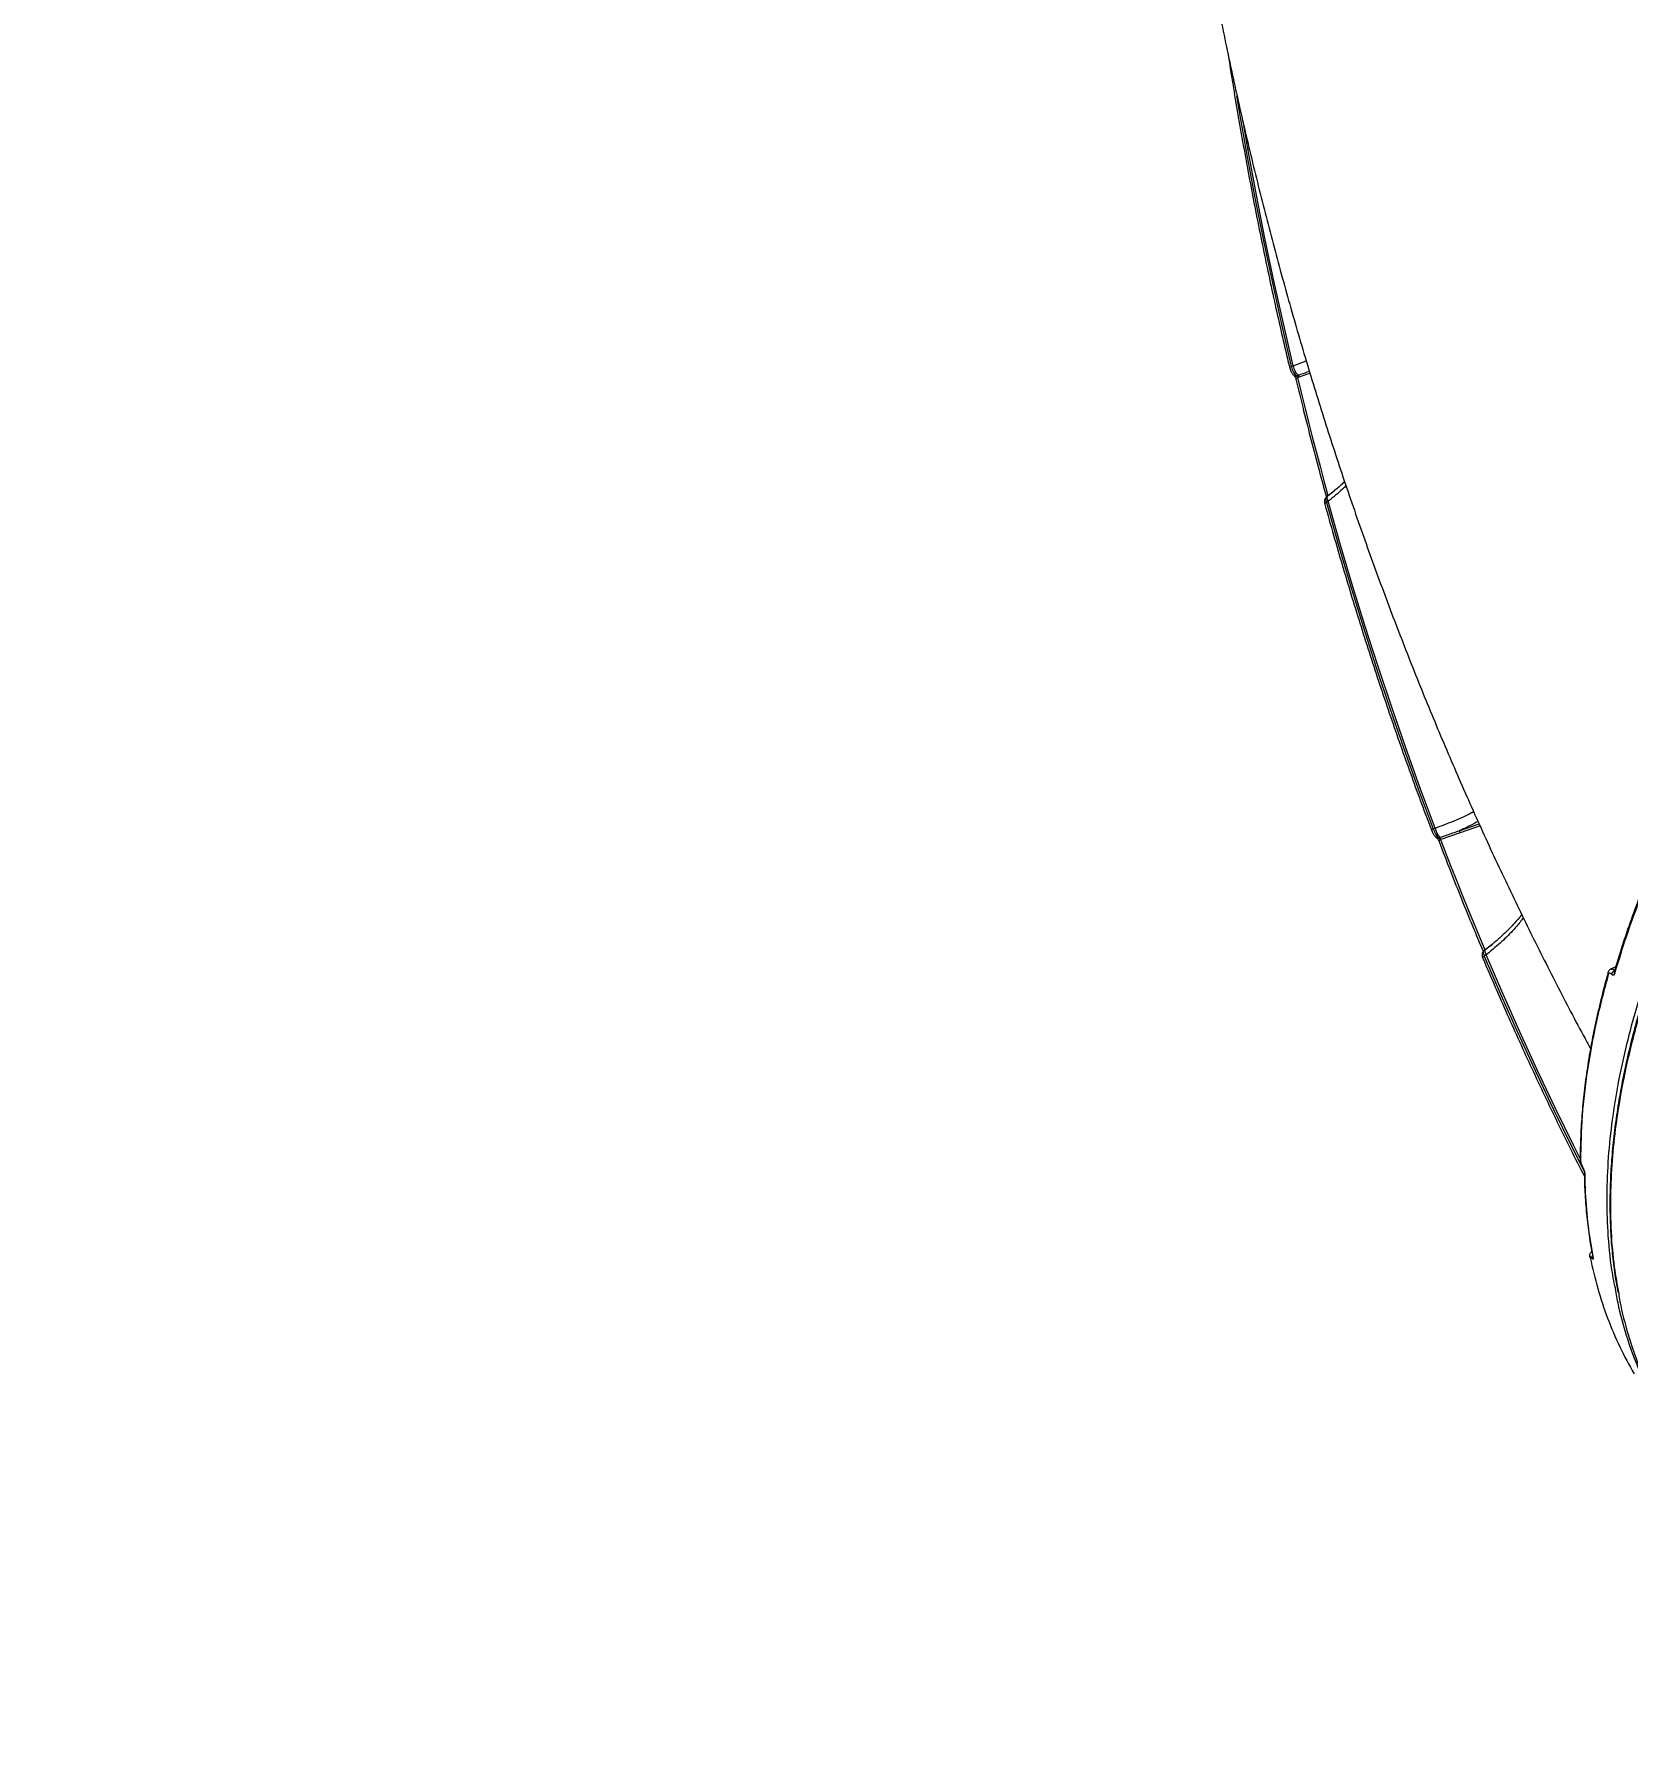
# Model space of a CAD drawing. Header units: millimetres. Extents: x -8607 to 7621, y -5747 to 4382.
# Drawn here: x 3733.8 to 4200.6, y -822.9 to -324 of the extents above; entities that cross this region are included whole.
import ezdxf

# ---------------------------------------------------------------- set-up
doc = ezdxf.new("R2010")
doc.units = ezdxf.units.MM
doc.layers.add('DIKOM_ОБЪЕКТ', color=7, linetype='Continuous')
doc.layers.add('DIKOM_РАЗМЕР_ОБЪЕКТА', color=7, linetype='Continuous')
doc.styles.add('style1', font='arial.ttf', dxfattribs={"width": 0.8})
doc.dimstyles.new('1-50', dxfattribs={"dimtxt": 300, "dimasz": 200, "dimexe": 100, "dimexo": 0, "dimgap": 100, "dimtad": 1, "dimtxsty": 'style1', "dimcen": 200, "dimclrd": 7, "dimclre": 7, "dimclrt": 7, "dimadec": 1, "dimazin": 2, "dimtfac": 1, "dimtmove": 0, "dimatfit": 2, "dimfxl": 0, "dimlwd": 25, "dimlwe": 18, "dimarcsym": 0})

# ---------------------------------------------------------------- blocks, each defined once
blk = doc.blocks.new('*D11')
at = {"layer": 'Defpoints', "color": 0, "transparency": 16777216}
for p in [(7619.37, -165.15), (-6826.53, -739.39), (7619.37, -5647.14)]:
    blk.add_point(p, dxfattribs=at)
at = {"layer": 'DIKOM_РАЗМЕР_ОБЪЕКТА', "color": 7, "lineweight": 18, "transparency": 16777216}
for p, q in [((7619.37, -165.15), (7619.37, -5747.14)), ((-6826.53, -739.39), (-6826.53, -5747.14))]:
    blk.add_line(p, q, dxfattribs=at)
at = {"layer": 'DIKOM_РАЗМЕР_ОБЪЕКТА', "color": 7, "lineweight": 25, "transparency": 16777216}
blk.add_line((-6626.53, -5647.14), (7419.37, -5647.14), dxfattribs=at)
at = {"layer": 'DIKOM_РАЗМЕР_ОБЪЕКТА', "color": 7, "transparency": 16777216}
for points in [[(-6626.53, -5613.8), (-6626.53, -5680.47), (-6826.53, -5647.14)], [(7419.37, -5613.8), (7419.37, -5680.47), (7619.37, -5647.14)]]:
    blk.add_solid(points, dxfattribs=at)
at = {"layer": 'DIKOM_РАЗМЕР_ОБЪЕКТА', "color": 7, "transparency": 16777216, "insert": (396.42, -5393.96), "char_height": 300, "attachment_point": 5, "style": 'style1'}
blk.add_mtext('14400', dxfattribs=at)
blk = doc.blocks.new('*D13')
at = {"layer": 'Defpoints', "color": 0, "transparency": 16777216}
for p in [(-5326.53, -191.39), (6073.47, -191.39), (6073.47, -4959.53)]:
    blk.add_point(p, dxfattribs=at)
at = {"layer": 'DIKOM_РАЗМЕР_ОБЪЕКТА', "color": 7, "lineweight": 18, "transparency": 16777216}
for p, q in [((-5326.53, -191.39), (-5326.53, -5059.53)), ((6073.47, -191.39), (6073.47, -5059.53))]:
    blk.add_line(p, q, dxfattribs=at)
at = {"layer": 'DIKOM_РАЗМЕР_ОБЪЕКТА', "color": 7, "lineweight": 25, "transparency": 16777216}
blk.add_line((-5126.53, -4959.53), (5873.47, -4959.53), dxfattribs=at)
at = {"layer": 'DIKOM_РАЗМЕР_ОБЪЕКТА', "color": 7, "transparency": 16777216}
for points in [[(-5126.53, -4926.2), (-5126.53, -4992.86), (-5326.53, -4959.53)], [(5873.47, -4926.2), (5873.47, -4992.86), (6073.47, -4959.53)]]:
    blk.add_solid(points, dxfattribs=at)
at = {"layer": 'DIKOM_РАЗМЕР_ОБЪЕКТА', "color": 7, "transparency": 16777216, "insert": (373.47, -4706.36), "char_height": 300, "attachment_point": 5, "style": 'style1'}
blk.add_mtext('11400', dxfattribs=at)

msp = doc.modelspace()

# ---------------------------------------------------------------- linework, layer by layer
at = {"layer": 'DIKOM_ОБЪЕКТ', "color": 7, "linetype": 'Continuous', "lineweight": 15}
for p, q in [((4101.534, -421.769), (4101.536, -421.778)), ((4102.003, -421.3), (4102.567, -421.103)), ((4102.567, -421.103), (4106.368, -419.639)), ((4103.472, -424.051), (4103.974, -423.876)), ((4107.493, -423.323), (4104.256, -424.43)), ((4104.256, -424.43), (4103.821, -424.582)), ((4112.838, -459.055), (4114.663, -457.643)), ((4112.541, -459.374), (4112.216, -459.622)), ((4112.8, -460.77), (4112.288, -461.162)), ((4112.735, -459.134), (4112.838, -459.055)), ((4143.115, -557.24), (4143.119, -557.248)), ((4143.547, -556.648), (4144.121, -556.448)), ((4151.478, -557.836), (4145.81, -559.774)), ((4151.153, -557.256), (4157.002, -555.213)), ((4157.277, -555.811), (4151.478, -557.836)), ((4145.181, -559.341), (4145.529, -559.22)), ((4145.81, -559.774), (4145.694, -559.815)), ((4158.766, -592.173), (4158.322, -592.513)), ((4159.026, -593.57), (4158.524, -593.954)), ((4158.676, -592.15), (4159.064, -591.854)), ((4158.676, -592.15), (4158.69, -592.232)), ((4159.064, -591.854), (4160.646, -590.63)), ((4196.952, -597.219), (4195.623, -597.69)), ((4196.52, -598.66), (4196.52, -598.662)), ((4190.079, -680.892), (4190.315, -682.086))]:
    msp.add_line(p, q, dxfattribs=at)
at = {"layer": 'DIKOM_ОБЪЕКТ', "color": 7, "linetype": 'Continuous', "lineweight": 15, "flags": 128}
for points in [[(4085.994, -342.124), (4086.682, -346.21), (4088.905, -358.856), (4091.26, -371.451), (4093.748, -383.995), (4096.368, -396.486), (4099.12, -408.921), (4102.003, -421.3)], [(4102.567, -421.103), (4099.678, -408.699), (4096.92, -396.238), (4094.295, -383.722), (4091.803, -371.152), (4089.443, -358.53), (4088.06, -350.753)], [(4102.003, -421.3), (4101.853, -421.375), (4101.727, -421.456), (4101.629, -421.54), (4101.564, -421.624), (4101.533, -421.704), (4101.534, -421.769)], [(4103.821, -424.582), (4103.67, -424.658), (4103.544, -424.739), (4103.446, -424.824), (4103.381, -424.908), (4103.35, -424.989), (4103.352, -425.053)], [(4103.821, -424.582), (4104.878, -428.927), (4105.952, -433.265), (4107.042, -437.595), (4108.148, -441.918), (4109.271, -446.234), (4110.409, -450.541), (4111.564, -454.841), (4112.735, -459.134)], [(4112.288, -461.162), (4112.14, -461.243), (4112.015, -461.33), (4111.919, -461.419), (4111.855, -461.508), (4111.824, -461.593), (4111.828, -461.666)], [(4112.288, -461.162), (4115.742, -473.338), (4119.327, -485.449), (4123.041, -497.493), (4126.885, -509.467), (4130.859, -521.372), (4134.96, -533.205), (4139.19, -544.964), (4143.547, -556.648)], [(4112.523, -459.389), (4112.461, -459.485), (4112.432, -459.652), (4112.452, -459.871), (4112.522, -460.137), (4112.639, -460.439), (4112.8, -460.77)], [(4112.541, -459.374), (4112.539, -459.375), (4112.523, -459.389)], [(4144.121, -556.448), (4139.755, -544.741), (4135.516, -532.958), (4131.405, -521.102), (4127.424, -509.174), (4123.573, -497.175), (4119.851, -485.107), (4116.26, -472.972), (4112.8, -460.77)], [(4143.547, -556.648), (4143.403, -556.745), (4143.284, -556.846), (4143.192, -556.949), (4143.131, -557.049), (4143.104, -557.144), (4143.112, -557.229), (4143.115, -557.24)], [(4145.694, -559.815), (4145.55, -559.912), (4145.43, -560.014), (4145.339, -560.118), (4145.278, -560.219), (4145.252, -560.314), (4145.26, -560.399), (4145.264, -560.408)], [(4145.694, -559.815), (4147.263, -563.891), (4148.847, -567.957), (4150.446, -572.013), (4152.061, -576.06), (4153.692, -580.097), (4155.338, -584.125), (4156.999, -588.142), (4158.676, -592.15)], [(4158.748, -592.189), (4158.687, -592.284), (4158.657, -592.451), (4158.678, -592.671), (4158.748, -592.936), (4158.865, -593.238), (4159.026, -593.57)], [(4158.766, -592.173), (4158.765, -592.175), (4158.748, -592.189)], [(4186.594, -653.247), (4184.642, -649.336), (4179.275, -638.354), (4174.028, -627.284), (4168.904, -616.129), (4163.903, -604.891), (4159.026, -593.57)], [(4158.524, -593.954), (4158.382, -594.056), (4158.265, -594.163), (4158.175, -594.271), (4158.116, -594.376), (4158.091, -594.474), (4158.1, -594.562), (4158.106, -594.58)], [(4158.524, -593.954), (4163.391, -605.251), (4168.382, -616.467), (4173.495, -627.599), (4178.73, -638.646), (4184.086, -649.607), (4187.653, -656.727)], [(4194.734, -598.766), (4194.742, -598.74), (4194.747, -598.727)], [(4189.509, -682.234), (4189.435, -682.091), (4189.398, -681.963)], [(4190.391, -682.373), (4190.314, -682.225), (4190.279, -682.098)]]:
    msp.add_lwpolyline(points, dxfattribs=at)
at = {"layer": 'DIKOM_ОБЪЕКТ', "color": 7, "linetype": 'Continuous', "lineweight": 15}
for centre, radius, start, end in [((4107.124, -420.534), 4.592, 187.12715, 226.69786), ((4103.213, -423.392), 0.708, 233.52667, 291.53986), ((4103.344, -424.544), 0.918, 7.12715, 46.69786), ((4112.923, -459.796), 0.688, 105.8519, 161.91828), ((4148.678, -555.878), 4.592, 187.12715, 226.69786), ((4150.653, -557.916), 0.828, 5.52956, 52.86008), ((4144.918, -558.702), 0.691, 234.63379, 292.34787), ((4144.899, -559.888), 0.918, 7.12715, 46.69786), ((4159.227, -593.099), 1.097, 120.11235, 149.27644), ((4197.107, -599.603), 1.419, 105.23349, 165.82688), ((4195.359, -598.923), 0.644, 165.94, 216.20931), ((4197.138, -598.825), 0.639, 164.28619, 216.49081), ((4187.263, -653.324), 0.701, 176.38215, 214.39018), ((4187.449, -655.653), 0.163, 167.76126, 210.40134), ((4188.503, -657.181), 0.704, 179.41264, 214.4586), ((4190.842, -682.178), 0.901, 135.70746, 188.09425)]:
    msp.add_arc(centre, radius, start, end, dxfattribs=at)
for points, knots in [([(4068.308, -240.947), (4068.827, -244.921), (4070.159, -255.104), (4072.636, -271.419), (4075.7, -289.89), (4079.067, -308.271), (4082.723, -326.559), (4086.669, -344.748), (4090.904, -362.832), (4095.427, -380.807), (4100.235, -398.667), (4105.329, -416.407), (4110.705, -434.023), (4116.363, -451.508), (4122.3, -468.858), (4128.515, -486.067), (4135.006, -503.132), (4141.771, -520.046), (4148.807, -536.806), (4156.112, -553.406), (4163.685, -569.841), (4171.517, -586.111), (4179.635, -602.193), (4185.683, -613.839), (4189.106, -620.072), (4189.647, -621.058)], [0, 0, 0, 0, 0.0295706, 0.075776, 0.1219502, 0.1680917, 0.2141989, 0.2602703, 0.3063046, 0.3523002, 0.3982558, 0.44417, 0.4900414, 0.5358687, 0.5816507, 0.6273862, 0.6730741, 0.7187133, 0.764303, 0.8098421, 0.85533, 0.9007659, 0.9461492, 0.9914794, 1, 1, 1, 1]), ([(4197.059, -691.991), (4196.647, -689.943), (4195.516, -684.319), (4194.665, -674.927), (4194.35, -663.929), (4194.81, -653.019), (4196.051, -641.115), (4198.244, -628.168), (4201.51, -614.381), (4205.615, -600.653), (4210.322, -587.429), (4215.655, -574.39), (4221.46, -561.716), (4228.235, -548.311), (4236.081, -534.179), (4244.953, -519.59), (4254.343, -505.334), (4263.88, -491.839), (4273.735, -478.748), (4283.721, -466.218), (4295.019, -452.779), (4307.751, -438.475), (4321.795, -423.635), (4336.083, -409.373), (4350.117, -396.089), (4364.201, -383.408), (4378.114, -371.458), (4393.263, -359.032), (4409.698, -346.213), (4427.154, -333.331), (4444.492, -321.208), (4461.159, -310.153), (4477.558, -299.821), (4493.468, -290.3), (4509.545, -281.13), (4520.3, -275.403), (4525.782, -272.483)], [0, 0, 0, 0, 0.017623, 0.0483939, 0.0765715, 0.1047491, 0.1320419, 0.1653743, 0.1987068, 0.2294777, 0.2602486, 0.2884262, 0.3166037, 0.3438965, 0.3760213, 0.4081462, 0.4377811, 0.4674161, 0.4945323, 0.5216485, 0.5479019, 0.5812345, 0.614567, 0.645338, 0.6761089, 0.7042866, 0.7324642, 0.759757, 0.7930896, 0.8264221, 0.8571931, 0.887964, 0.9161417, 0.9443193, 0.9716122, 1, 1, 1, 1]), ([(4526.385, -273.575), (4524.995, -274.298), (4520.242, -276.772), (4512.154, -281.173), (4502.146, -286.759), (4492.214, -292.496), (4482.377, -298.36), (4472.633, -304.355), (4462.978, -310.48), (4453.41, -316.739), (4443.924, -323.133), (4434.518, -329.663), (4425.191, -336.332), (4415.938, -343.142), (4406.757, -350.095), (4397.657, -357.185), (4388.667, -364.388), (4379.825, -371.677), (4371.156, -379.03), (4362.663, -386.445), (4354.342, -393.923), (4346.19, -401.468), (4338.203, -409.082), (4330.38, -416.766), (4322.718, -424.523), (4315.216, -432.356), (4307.871, -440.266), (4300.685, -448.252), (4293.677, -456.295), (4286.875, -464.361), (4280.306, -472.421), (4273.976, -480.467), (4267.882, -488.501), (4262.019, -496.527), (4256.387, -504.548), (4250.982, -512.566), (4245.805, -520.583), (4240.853, -528.601), (4236.126, -536.623), (4231.622, -544.651), (4227.351, -552.669), (4223.329, -560.647), (4219.575, -568.553), (4216.093, -576.372), (4212.884, -584.107), (4209.944, -591.759), (4207.272, -599.333), (4204.868, -606.831), (4202.73, -614.254), (4200.859, -621.605), (4199.253, -628.884), (4197.914, -636.096), (4196.843, -643.23), (4196.043, -650.263), (4195.52, -657.166), (4195.275, -663.922), (4195.309, -670.527), (4195.615, -676.987), (4196.212, -683.296), (4196.9, -688.497), (4197.496, -691.539), (4197.7, -692.579)], [0, 0, 0, 0, 0.00720193, 0.0246296, 0.04206244, 0.05941036, 0.07667818, 0.0938856, 0.11105227, 0.12819782, 0.14534186, 0.16250015, 0.17968956, 0.19692966, 0.21423999, 0.2316401, 0.24907919, 0.26645603, 0.28374671, 0.30097122, 0.31814923, 0.33530038, 0.35244428, 0.3695986, 0.38677832, 0.404003, 0.42129217, 0.43866536, 0.45610916, 0.47352561, 0.49084437, 0.50809124, 0.52528589, 0.54244795, 0.55959704, 0.5767527, 0.593928, 0.61114246, 0.62841557, 0.64576683, 0.66320601, 0.68064339, 0.69799517, 0.71526897, 0.73248435, 0.74966083, 0.76681784, 0.78397478, 0.80114675, 0.81835081, 0.8356062, 0.85293209, 0.8703474, 0.88778352, 0.90515746, 0.92244392, 0.93966196, 0.95683062, 0.97396892, 0.99109593, 1, 1, 1, 1]), ([(4526.763, -273.909), (4522.795, -276.013), (4513.781, -280.794), (4499.789, -288.644), (4484.472, -297.643), (4468.934, -307.24), (4452.889, -317.653), (4437.3, -328.288), (4422.793, -338.672), (4409.654, -348.481), (4396.772, -358.48), (4383.609, -369.131), (4370.15, -380.512), (4356.651, -392.449), (4343.483, -404.657), (4330.746, -417.043), (4319.128, -428.888), (4308.305, -440.442), (4297.948, -452.005), (4287.716, -463.994), (4277.616, -476.467), (4267.748, -489.35), (4258.405, -502.317), (4249.659, -515.272), (4241.957, -527.477), (4235.042, -539.217), (4228.715, -550.748), (4222.774, -562.48), (4217.268, -574.401), (4212.348, -586.225), (4207.654, -598.941), (4203.403, -612.463), (4200.311, -624.798), (4198.288, -635.055), (4196.874, -644.15), (4195.848, -653.867), (4195.354, -664.361), (4195.56, -674.781), (4196.351, -684.382), (4197.413, -690.249), (4197.88, -692.825)], [0, 0, 0, 0, 0.0205741, 0.0467421, 0.0729555, 0.1009881, 0.1290766, 0.1589753, 0.1857598, 0.2092655, 0.2328041, 0.2593887, 0.2860208, 0.3131504, 0.342115, 0.3691763, 0.3962879, 0.4206427, 0.4450341, 0.4716187, 0.4982509, 0.5253804, 0.554345, 0.5814063, 0.6085179, 0.6328728, 0.6572642, 0.6834347, 0.7096507, 0.7360166, 0.762429, 0.7957383, 0.8291415, 0.8493068, 0.8694928, 0.8956633, 0.9218793, 0.9499171, 0.9780108, 1, 1, 1, 1]), ([(4083.435, -329.6), (4083.49, -329.965), (4084.463, -336.368), (4086.528, -348.75), (4089.746, -366.7), (4093.247, -384.541), (4096.945, -401.965), (4099.769, -414.349), (4101.311, -420.831), (4101.534, -421.769)], [0, 0, 0, 0, 0.0116773, 0.2051777, 0.3986793, 0.5921806, 0.7856814, 0.9689973, 1, 1, 1, 1]), ([(4101.551, -421.774), (4101.605, -421.988), (4101.728, -422.468), (4102.114, -423.195), (4102.467, -423.712), (4102.74, -423.901), (4102.806, -423.946)], [0, 0, 0, 0, 0.2516075, 0.566478, 0.8956559, 1, 1, 1, 1]), ([(4102.003, -421.3), (4102.013, -421.345), (4102.077, -421.645), (4102.259, -422.231), (4102.613, -422.993), (4103.037, -423.652), (4103.327, -423.918), (4103.472, -424.051)], [0, 0, 0, 0, 0.0422597, 0.2819829, 0.5212715, 0.7606222, 1, 1, 1, 1]), ([(4102.797, -423.966), (4102.802, -423.97), (4102.811, -423.977), (4102.88, -424.05), (4102.977, -424.181), (4103.103, -424.391), (4103.229, -424.662), (4103.317, -424.904), (4103.342, -425.019), (4103.348, -425.048)], [0, 0, 0, 0, 0.103504, 0.2140787, 0.3605308, 0.5254165, 0.7217091, 0.9304201, 1, 1, 1, 1]), ([(4103.974, -423.876), (4104.258, -423.777), (4105.374, -423.388), (4106.482, -423.004), (4107.308, -422.718)], [0, 0, 0, 0, 0.2542972, 1, 1, 1, 1]), ([(4103.352, -425.053), (4104.102, -428.126), (4106.277, -437.038), (4109.258, -448.564), (4111.552, -456.984), (4112.274, -459.635)], [0, 0, 0, 0, 0.2651048, 0.7686533, 1, 1, 1, 1]), ([(4103.472, -424.051), (4103.5, -424.078), (4103.555, -424.132), (4103.649, -424.261), (4103.738, -424.408), (4103.793, -424.518), (4103.817, -424.573), (4103.821, -424.582)], [0, 0, 0, 0, 0.2368888, 0.4742431, 0.7137485, 0.9566078, 1, 1, 1, 1]), ([(4117.641, -455.045), (4117.302, -455.363), (4116.167, -456.427), (4114.448, -457.873), (4113.01, -458.968), (4112.5, -459.356)], [0, 0, 0, 0, 0.21603129, 0.72229897, 1, 1, 1, 1]), ([(4118.032, -456.228), (4117.699, -456.555), (4116.113, -458.111), (4114.262, -459.597), (4112.8, -460.77)], [0, 0, 0, 0, 0.2100762, 1, 1, 1, 1]), ([(4112.224, -459.634), (4112.198, -459.648), (4112.045, -459.732), (4111.87, -460.008), (4111.714, -460.411), (4111.682, -460.922), (4111.735, -461.352), (4111.821, -461.63), (4111.833, -461.667)], [0, 0, 0, 0, 0.038175, 0.2254762, 0.4084706, 0.6387718, 0.951058, 1, 1, 1, 1]), ([(4111.828, -461.665), (4112.676, -464.693), (4115.137, -473.47), (4119.409, -487.898), (4124.728, -504.902), (4130.308, -521.765), (4136.044, -538.191), (4140.37, -549.984), (4142.727, -556.214), (4143.115, -557.239)], [0, 0, 0, 0, 0.093011, 0.2696771, 0.4463442, 0.6230108, 0.7996768, 0.9670437, 1, 1, 1, 1]), ([(4112.222, -459.631), (4112.214, -459.633), (4112.109, -459.654), (4112.045, -459.935), (4112.057, -460.449), (4112.211, -460.925), (4112.288, -461.162)], [0, 0, 0, 0, 0.0257678, 0.3488567, 0.6752012, 1, 1, 1, 1]), ([(4144.121, -556.448), (4146.03, -555.759), (4149.902, -554.363), (4153.558, -552.671), (4155.159, -551.702), (4155.364, -551.578)], [0, 0, 0, 0, 0.45880304, 0.93074867, 1, 1, 1, 1]), ([(4143.13, -557.244), (4143.196, -557.42), (4143.311, -557.729), (4143.501, -558.023), (4143.583, -558.149)], [0, 0, 0, 0, 0.5695454, 1, 1, 1, 1]), ([(4143.547, -556.648), (4143.564, -556.705), (4143.654, -557.01), (4143.885, -557.589), (4144.284, -558.322), (4144.737, -558.954), (4145.033, -559.212), (4145.181, -559.341)], [0, 0, 0, 0, 0.0547627, 0.2944094, 0.5301252, 0.7646885, 1, 1, 1, 1]), ([(4143.583, -558.149), (4143.65, -558.264), (4143.863, -558.627), (4144.183, -559.014), (4144.456, -559.199), (4144.532, -559.25)], [0, 0, 0, 0, 0.2507445, 0.7928553, 1, 1, 1, 1]), ([(4145.529, -559.22), (4145.812, -559.121), (4147.231, -558.626), (4149.109, -557.985), (4150.692, -557.42), (4151.153, -557.256)], [0, 0, 0, 0, 0.1504218, 0.7521282, 1, 1, 1, 1]), ([(4156.696, -554.55), (4155.885, -554.99), (4154.167, -555.921), (4152.194, -556.794), (4151.153, -557.256)], [0, 0, 0, 0, 0.4720416, 1, 1, 1, 1]), ([(4144.526, -559.272), (4144.534, -559.279), (4144.553, -559.293), (4144.637, -559.373), (4144.76, -559.516), (4144.924, -559.743), (4145.094, -560.029), (4145.214, -560.273), (4145.252, -560.383), (4145.26, -560.404)], [0, 0, 0, 0, 0.08660405, 0.19735592, 0.34647427, 0.52055199, 0.72661379, 0.94741171, 1, 1, 1, 1]), ([(4145.181, -559.341), (4145.213, -559.367), (4145.278, -559.418), (4145.408, -559.533), (4145.542, -559.66), (4145.638, -559.756), (4145.685, -559.805), (4145.694, -559.815)], [0, 0, 0, 0, 0.2178619, 0.443589, 0.6835988, 0.9397725, 1, 1, 1, 1]), ([(4145.264, -560.408), (4146.375, -563.291), (4149.598, -571.65), (4153.904, -582.355), (4157.157, -590.139), (4158.158, -592.534)], [0, 0, 0, 0, 0.2670977, 0.7744095, 1, 1, 1, 1]), ([(4205.547, -572.675), (4205.404, -573.021), (4204.193, -575.958), (4202.158, -581.432), (4199.486, -589.074), (4197.625, -594.816), (4196.733, -597.982), (4196.543, -598.656)], [0, 0, 0, 0, 0.0392476, 0.3326931, 0.6267583, 0.9205727, 1, 1, 1, 1]), ([(4205.631, -573.249), (4205.453, -573.695), (4204.564, -575.926), (4202.463, -581.409), (4199.529, -589.65), (4197.593, -596.019), (4196.625, -599.205)], [0, 0, 0, 0, 0.0507693, 0.253855, 0.6266991, 1, 1, 1, 1]), ([(4169.499, -581.791), (4169.277, -582.079), (4168.5, -583.087), (4166.919, -584.84), (4164.773, -587.03), (4162.383, -589.208), (4160.357, -590.924), (4159.081, -591.886), (4158.725, -592.154)], [0, 0, 0, 0, 0.0825619, 0.2887559, 0.4971214, 0.7071387, 0.9181719, 1, 1, 1, 1]), ([(4169.948, -582.724), (4169.315, -583.566), (4167.785, -585.601), (4164.624, -588.84), (4161.523, -591.61), (4159.551, -593.158), (4159.026, -593.57)], [0, 0, 0, 0, 0.2279414, 0.5508587, 0.8804199, 1, 1, 1, 1]), ([(4158.327, -592.52), (4158.312, -592.528), (4158.17, -592.603), (4158.003, -592.861), (4157.864, -593.225), (4157.842, -593.644), (4157.908, -594.079), (4158.057, -594.421), (4158.128, -594.587)], [0, 0, 0, 0, 0.02124071, 0.20199475, 0.36004307, 0.53597491, 0.77590603, 1, 1, 1, 1]), ([(4158.331, -592.526), (4158.32, -592.528), (4158.22, -592.548), (4158.185, -592.81), (4158.245, -593.289), (4158.431, -593.732), (4158.524, -593.954)], [0, 0, 0, 0, 0.039758, 0.3594707, 0.6798929, 1, 1, 1, 1]), ([(4158.106, -594.58), (4159.312, -597.403), (4162.808, -605.589), (4168.781, -619.014), (4176.121, -634.785), (4182.474, -647.951), (4186.474, -655.79), (4187.854, -658.496)], [0, 0, 0, 0, 0.1298828, 0.3765724, 0.6232633, 0.869953, 1, 1, 1, 1]), ([(4195.652, -597.746), (4195.502, -597.812), (4195.2, -597.943), (4194.89, -598.328), (4194.79, -598.622), (4194.741, -598.767)], [0, 0, 0, 0, 0.3338147, 0.671819, 1, 1, 1, 1]), ([(4195.652, -597.771), (4195.713, -597.742), (4195.894, -597.655), (4196.281, -597.794), (4196.583, -598.087), (4196.734, -598.234)], [0, 0, 0, 0, 0.2010472, 0.6004356, 1, 1, 1, 1]), ([(4194.732, -599.034), (4194.526, -599.741), (4193.593, -602.944), (4192.202, -608.559), (4190.569, -615.873), (4189.227, -623.087), (4188.155, -630.202), (4187.354, -637.212), (4186.847, -644.098), (4186.611, -649.459), (4186.641, -652.478), (4186.649, -653.287)], [0, 0, 0, 0, 0.0369575, 0.1675298, 0.2982152, 0.4289832, 0.5598022, 0.690635, 0.8214418, 0.9521892, 1, 1, 1, 1]), ([(4194.839, -599.303), (4193.587, -604.023), (4191.08, -613.477), (4188.595, -627.252), (4186.977, -640.749), (4186.782, -649.392), (4186.685, -653.72)], [0, 0, 0, 0, 0.2482503, 0.4971899, 0.7482385, 1, 1, 1, 1]), ([(4195.731, -599.255), (4195.644, -599.164), (4195.469, -598.983), (4195.212, -598.902), (4194.997, -598.98), (4194.885, -599.154), (4194.846, -599.282), (4194.839, -599.303)], [0, 0, 0, 0, 0.2376974, 0.4754976, 0.7137247, 0.9520118, 1, 1, 1, 1]), ([(4196.625, -599.205), (4196.618, -599.227), (4196.577, -599.355), (4196.463, -599.529), (4196.248, -599.606), (4195.992, -599.527), (4195.818, -599.346), (4195.731, -599.255)], [0, 0, 0, 0, 0.0489193, 0.2870857, 0.5249643, 0.7625368, 1, 1, 1, 1]), ([(4186.571, -653.329), (4186.568, -653.378), (4186.556, -653.657), (4186.66, -654.175), (4186.893, -654.9), (4187.129, -655.449), (4187.289, -655.686), (4187.329, -655.746)], [0, 0, 0, 0, 0.0687089, 0.3937377, 0.6695587, 0.9164014, 1, 1, 1, 1]), ([(4186.685, -653.72), (4186.697, -653.885), (4186.718, -654.176), (4186.871, -654.71), (4187.06, -655.199), (4187.213, -655.478), (4187.289, -655.618)], [0, 0, 0, 0, 0.3292165, 0.5797724, 0.7886019, 1, 1, 1, 1]), ([(4187.289, -655.618), (4187.37, -655.766), (4187.53, -656.06), (4187.728, -656.574), (4187.873, -657.089), (4187.919, -657.416), (4187.922, -657.563), (4187.923, -657.58)], [0, 0, 0, 0, 0.2147712, 0.4259281, 0.681714, 0.9641494, 1, 1, 1, 1]), ([(4187.307, -655.736), (4187.32, -655.757), (4187.371, -655.842), (4187.473, -656.046), (4187.598, -656.339), (4187.71, -656.68), (4187.78, -656.972), (4187.799, -657.16), (4187.798, -657.179), (4187.798, -657.183)], [0, 0, 0, 0, 0.0444179, 0.1758149, 0.33481, 0.52553, 0.7534247, 0.9551139, 1, 1, 1, 1]), ([(4187.838, -657.358), (4187.847, -658.452), (4187.874, -661.753), (4188.212, -667.118), (4188.865, -673.432), (4189.498, -678.018), (4189.991, -680.456), (4190.079, -680.892)], [0, 0, 0, 0, 0.1339147, 0.4039052, 0.6731565, 0.9415533, 1, 1, 1, 1]), ([(4187.923, -657.58), (4187.928, -657.96), (4187.958, -659.858), (4188.149, -665.054), (4188.786, -673.036), (4189.856, -679.259), (4190.391, -682.373)], [0, 0, 0, 0, 0.04414271, 0.22072106, 0.61001616, 1, 1, 1, 1]), ([(4190.12, -680.527), (4190.115, -680.527), (4189.981, -680.543), (4189.752, -680.703), (4189.514, -680.967), (4189.391, -681.266), (4189.352, -681.552), (4189.36, -681.78), (4189.397, -681.924), (4189.412, -681.98)], [0, 0, 0, 0, 0.0070924, 0.2067517, 0.3919457, 0.5516095, 0.7051182, 0.8860495, 1, 1, 1, 1]), ([(4189.951, -682.305), (4189.878, -682.213), (4189.734, -682.031), (4189.58, -681.922), (4189.49, -681.949), (4189.481, -682.085), (4189.504, -682.207), (4189.509, -682.234)], [0, 0, 0, 0, 0.2210992, 0.4418507, 0.6744982, 0.9251297, 1, 1, 1, 1]), ([(4189.509, -682.234), (4190.21, -685.275), (4191.614, -691.362), (4194.557, -700.039), (4198.063, -708.408), (4200.956, -713.65), (4202.404, -716.273)], [0, 0, 0, 0, 0.2488739, 0.4981939, 0.748869, 1, 1, 1, 1]), ([(4190.391, -682.373), (4190.396, -682.4), (4190.417, -682.519), (4190.407, -682.654), (4190.318, -682.682), (4190.165, -682.575), (4190.022, -682.395), (4189.951, -682.305)], [0, 0, 0, 0, 0.07334, 0.3225289, 0.5550505, 0.7773837, 1, 1, 1, 1]), ([(4190.279, -682.099), (4190.28, -682.105), (4190.283, -682.119), (4190.282, -682.114), (4190.282, -682.11)], [0, 0, 0, 0, 0.451537, 1, 1, 1, 1]), ([(4215.395, -735.747), (4215.076, -735.331), (4212.842, -732.421), (4209.419, -726.636), (4204.834, -717.8), (4200.963, -707.837), (4198.291, -699.006), (4197.33, -693.538), (4197.059, -691.991)], [0, 0, 0, 0, 0.033589, 0.2348789, 0.4298478, 0.6679623, 0.9060767, 1, 1, 1, 1]), ([(4197.88, -692.825), (4197.999, -693.573), (4198.654, -697.68), (4200.429, -704.205), (4203.112, -712.431), (4206.481, -720.503), (4210.463, -728.396), (4213.893, -733.511), (4215.443, -735.822)], [0, 0, 0, 0, 0.0461356, 0.2531163, 0.4245476, 0.5962187, 0.8175343, 1, 1, 1, 1])]:
    msp.add_open_spline(points, degree=3, knots=knots, dxfattribs=at)

# ---------------------------------------------------------------- dimensions: what is measured, and where the dimension line sits
at = {"layer": 'DIKOM_РАЗМЕР_ОБЪЕКТА'}
dim = msp.add_linear_dim(base=(7619.366, -5647.135), p1=(-6826.527, -739.391), p2=(7619.366, -165.147), text='14400', dimstyle='1-50', dxfattribs=at)
dim.commit()
dim.dimension.update_dxf_attribs({"geometry": '*D11', "text_midpoint": (396.419, -5647.135), "dimtype": 160})
dim = msp.add_linear_dim(base=(6073.473, -4959.53), p1=(-5326.527, -191.391), p2=(6073.473, -191.391), dimstyle='1-50', dxfattribs=at)
dim.commit()
dim.dimension.update_dxf_attribs({"geometry": '*D13', "text_midpoint": (373.473, -4959.53), "dimtype": 160})

doc.saveas('drawing.dxf')
